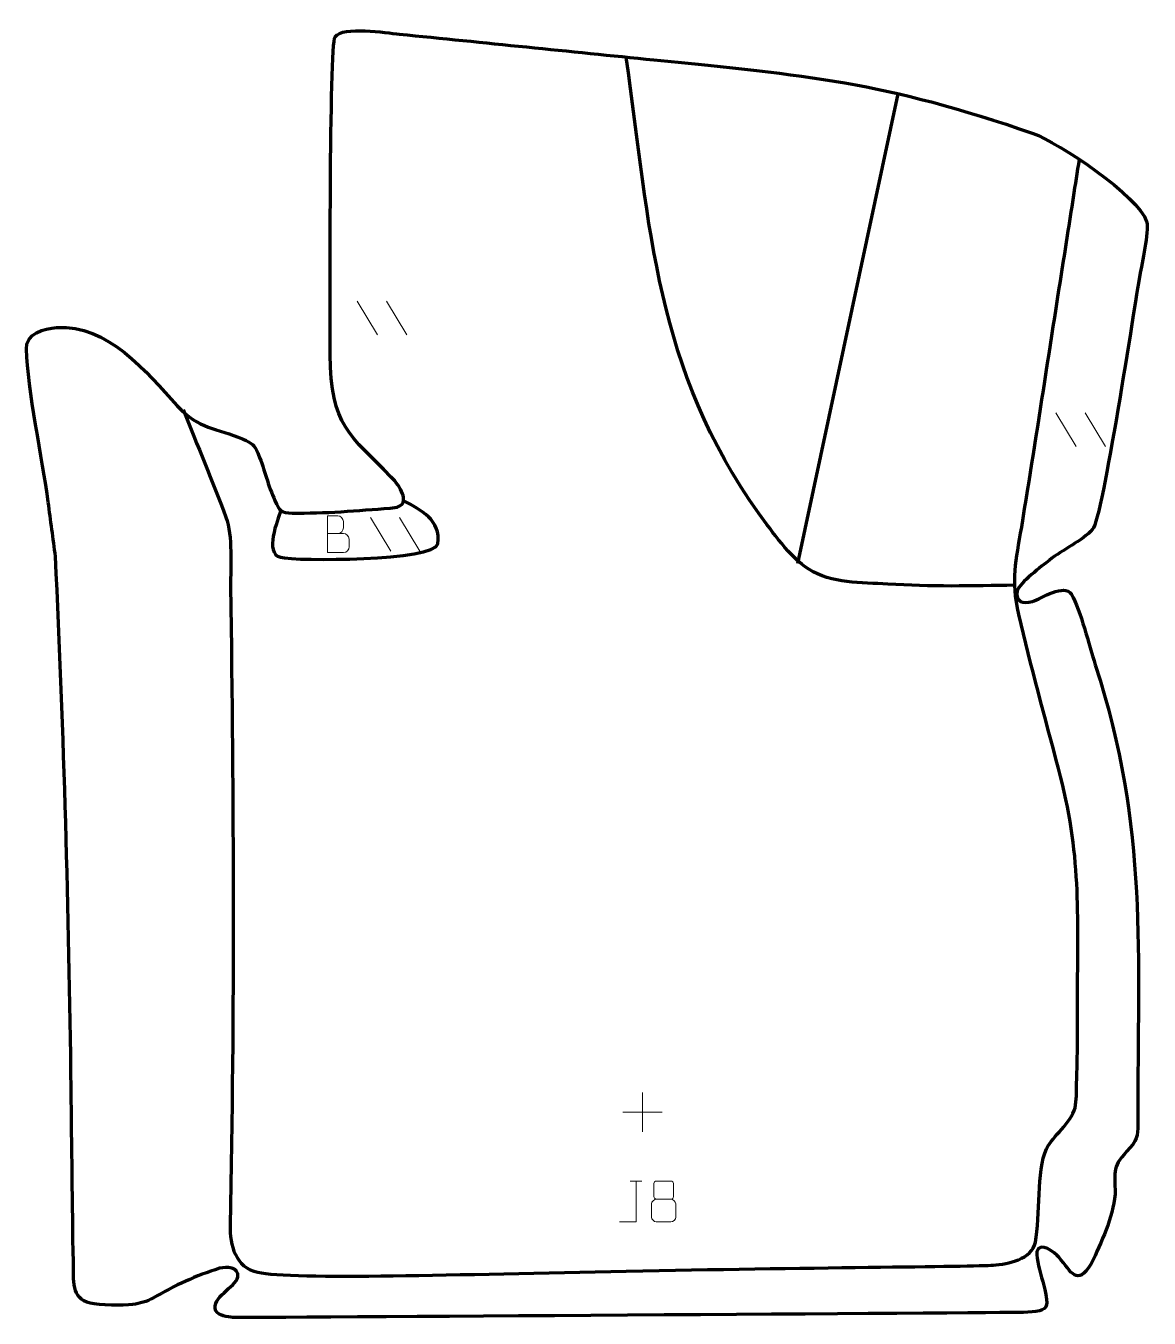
# Model space of a CAD drawing. Header units: millimetres. Extents: x 1029 to 1714, y 58 to 845.
import ezdxf

# ---------------------------------------------------------------- set-up
doc = ezdxf.new("R2010")
doc.units = ezdxf.units.MM
doc.header["$MEASUREMENT"] = 0
doc.layers.add('layer 1', color=7, linetype='Continuous', plot=False)
doc.layers.add('layer 2', color=7, linetype='Continuous')
doc.layers.add('layer 3', color=7, linetype='Continuous')

msp = doc.modelspace()

# ---------------------------------------------------------------- linework, layer by layer
at = {"layer": 'layer 1', "color": 250, "lineweight": 9}
for points in [[(1231.4023, 677.7398), (1231.4023, 677.7398), (1243.7666, 657.1955), (1243.7666, 657.1955)], [(1249.1322, 677.7398), (1249.1322, 677.7398), (1261.4965, 657.1955), (1261.4965, 657.1955)], [(1657.0203, 609.6953), (1657.0203, 609.6953), (1669.3846, 589.151), (1669.3846, 589.151)], [(1674.7502, 609.6953), (1674.7502, 609.6953), (1687.1145, 589.151), (1687.1145, 589.151)], [(1239.4652, 545.9251), (1239.4652, 545.9251), (1251.8295, 525.3808), (1251.8295, 525.3808)], [(1257.1951, 545.9251), (1257.1951, 545.9251), (1269.5594, 525.3808), (1269.5594, 525.3808)], [(1405.1, 195.6189), (1405.1, 195.6189), (1405.1, 171.641), (1405.1, 171.641)], [(1393.1111, 183.6299), (1393.1111, 183.6299), (1417.089, 183.6299), (1417.089, 183.6299)], [(1397.632, 141.6712), (1397.632, 141.6712), (1404.8002, 141.6712), (1404.8002, 141.6712)]]:
    msp.add_open_spline(points, degree=3, dxfattribs=at)
for points, knots in [([(1213.1164, 536.1876), (1216.3754, 536.188), (1219.6348, 536.188), (1222.8945, 536.1876), (1222.8945, 536.1876), (1224.6638, 536.1721), (1226.3867, 534.6171), (1226.3867, 532.7813), (1226.3867, 532.7813), (1226.3864, 531.7705), (1226.3864, 529.0392), (1226.3867, 528.0281), (1226.3867, 528.0281), (1226.4026, 526.364), (1225.0213, 524.5602), (1222.9419, 524.5754), (1222.9419, 524.5754), (1219.6819, 524.5757), (1216.4222, 524.5757), (1213.1629, 524.5754), (1213.1629, 524.5754), (1213.1629, 532.0258), (1213.1629, 539.4759), (1213.1629, 546.9257), (1213.1629, 546.9257), (1215.289, 546.9257), (1217.4154, 546.9257), (1219.5419, 546.9257), (1219.5419, 546.9257), (1221.0474, 546.9415), (1222.9254, 545.2303), (1222.9413, 543.4726), (1222.9413, 543.4726), (1222.9409, 541.622), (1222.9409, 541.4913), (1222.9413, 539.6404), (1222.9413, 539.6404), (1222.9567, 537.7898), (1221.2958, 536.1721), (1219.4954, 536.1876)], [0, 0, 0, 0, 0.09090909, 0.09090909, 0.09090909, 0.09090909, 0.18181818, 0.18181818, 0.18181818, 0.18181818, 0.27272727, 0.27272727, 0.27272727, 0.27272727, 0.36363636, 0.36363636, 0.36363636, 0.36363636, 0.45454545, 0.45454545, 0.45454545, 0.45454545, 0.54545455, 0.54545455, 0.54545455, 0.54545455, 0.63636364, 0.63636364, 0.63636364, 0.63636364, 0.72727273, 0.72727273, 0.72727273, 0.72727273, 0.81818182, 0.81818182, 0.81818182, 0.81818182, 1, 1, 1, 1]), ([(1391.1941, 116.7176), (1391.1941, 116.7176), (1401.2161, 116.7176), (1401.2161, 116.7176), (1401.2161, 116.7176), (1401.2161, 116.7176), (1401.2161, 141.6712), (1401.2161, 141.6712)], [0, 0, 0, 0, 0.33333333, 0.33333333, 0.33333333, 0.33333333, 1, 1, 1, 1]), ([(1412.0438, 140.2053), (1412.0438, 137.9923), (1412.0438, 134.31), (1412.0438, 132.0967), (1412.0438, 132.0967), (1412.0588, 131.5893), (1412.8662, 130.6579), (1413.5663, 130.6591), (1413.5663, 130.6591), (1416.5362, 130.6593), (1419.5064, 130.5744), (1422.4768, 130.5741), (1422.4768, 130.5741), (1423.2739, 130.5783), (1423.9946, 131.3686), (1423.992, 132.0893), (1423.992, 132.0893), (1423.9917, 134.3053), (1423.9917, 137.99), (1423.992, 140.2053), (1423.992, 140.2053), (1423.9735, 140.9161), (1423.3621, 141.6765), (1422.5282, 141.6691), (1422.5282, 141.6691), (1419.5111, 141.6688), (1416.4942, 141.6688), (1413.4776, 141.6691), (1413.4776, 141.6691), (1412.8512, 141.6767), (1412.0271, 140.9657), (1412.0438, 140.2053)], [0, 0, 0, 0, 0.11111111, 0.11111111, 0.11111111, 0.11111111, 0.22222222, 0.22222222, 0.22222222, 0.22222222, 0.33333333, 0.33333333, 0.33333333, 0.33333333, 0.44444444, 0.44444444, 0.44444444, 0.44444444, 0.55555556, 0.55555556, 0.55555556, 0.55555556, 0.66666667, 0.66666667, 0.66666667, 0.66666667, 0.77777778, 0.77777778, 0.77777778, 0.77777778, 1, 1, 1, 1]), ([(1410.585, 127.6871), (1410.585, 124.5163), (1410.585, 122.8142), (1410.585, 119.6428), (1410.585, 119.6428), (1410.5765, 118.4209), (1412.2744, 116.7282), (1413.527, 116.7197), (1413.527, 116.7197), (1416.5101, 116.72), (1419.4934, 116.72), (1422.4768, 116.7197), (1422.4768, 116.7197), (1423.8001, 116.7314), (1425.4205, 118.353), (1425.4094, 119.6522), (1425.4094, 119.6522), (1425.4091, 122.8204), (1425.4091, 124.5192), (1425.4094, 127.6871), (1425.4094, 127.6871), (1425.3397, 129.0675), (1423.7619, 130.6461), (1422.4565, 130.64), (1422.4565, 130.64), (1419.4799, 130.6397), (1416.5033, 130.6397), (1413.527, 130.64), (1413.527, 130.64), (1412.4475, 130.6464), (1410.6012, 129.0675), (1410.585, 127.6871)], [0, 0, 0, 0, 0.11111111, 0.11111111, 0.11111111, 0.11111111, 0.22222222, 0.22222222, 0.22222222, 0.22222222, 0.33333333, 0.33333333, 0.33333333, 0.33333333, 0.44444444, 0.44444444, 0.44444444, 0.44444444, 0.55555556, 0.55555556, 0.55555556, 0.55555556, 0.66666667, 0.66666667, 0.66666667, 0.66666667, 0.77777778, 0.77777778, 0.77777778, 0.77777778, 1, 1, 1, 1])]:
    msp.add_open_spline(points, degree=3, knots=knots, dxfattribs=at)
at = {"layer": 'layer 2', "color": 142, "lineweight": 158}
for points, knots in [([(1632.0172, 504.6218), (1606.1012, 504.206), (1580.5086, 503.6086), (1554.6059, 505.3291), (1554.6059, 505.3291), (1538.5813, 506.2607), (1520.2846, 505.4668), (1506.4039, 514.4151), (1506.4039, 514.4151), (1494.8429, 521.8679), (1484.2284, 537.1334), (1476.0819, 548.3416), (1476.0819, 548.3416), (1413.4055, 635.433), (1409.4976, 723.8019), (1395.2325, 826.4354)], [0, 0, 0, 0, 0.2, 0.2, 0.2, 0.2, 0.4, 0.4, 0.4, 0.4, 0.6, 0.6, 0.6, 0.6, 1, 1, 1, 1]), ([(1125.2478, 611.6879), (1133.8814, 589.9847), (1143.3021, 568.0381), (1151.2894, 546.1502), (1151.2894, 546.1502), (1155.5894, 534.3667), (1154.0403, 516.4461), (1154.2176, 503.6195), (1154.2176, 503.6195), (1156.0545, 370.7967), (1156.6587, 247.411), (1153.87, 114.7741), (1153.87, 114.7741), (1153.6122, 102.5131), (1157.098, 89.0517), (1170.7031, 86.0657), (1170.7031, 86.0657), (1191.9807, 81.3956), (1294.5233, 84.8011), (1395.288, 86.7995), (1395.288, 86.7995), (1501.9224, 88.9142), (1606.7813, 89.6518), (1618.9834, 90.392), (1618.9834, 90.392), (1627.8031, 90.9269), (1642.4261, 94.1202), (1644.4953, 104.374), (1644.4953, 104.374), (1647.7929, 120.7137), (1644.9159, 147.3839), (1651.2752, 161.3467), (1651.2752, 161.3467), (1655.1079, 169.3049), (1666.3058, 176.7301), (1668.6295, 186.3397), (1668.6295, 186.3397), (1669.6732, 190.6561), (1669.4526, 196.5455), (1669.616, 201.0614), (1669.616, 201.0614), (1670.3294, 217.9791), (1670.0791, 234.932), (1670.1248, 251.8609), (1670.1248, 251.8609), (1670.3167, 305.6833), (1672.5601, 340.7071), (1658.5876, 392.9794), (1658.5876, 392.9794), (1650.3662, 424.2643), (1641.671, 455.3825), (1634.3524, 486.9016), (1634.3524, 486.9016), (1629.4928, 508.1609), (1632.7201, 519.3549), (1636.1481, 540.0421), (1636.1481, 540.0421), (1645.7638, 599.2103), (1654.7788, 658.5062), (1664.0801, 717.7275), (1664.0801, 717.7275), (1666.5047, 733.1656), (1668.9295, 748.6035), (1671.3541, 764.0415)], [0, 0, 0, 0, 0.05882353, 0.05882353, 0.05882353, 0.05882353, 0.11764706, 0.11764706, 0.11764706, 0.11764706, 0.17647059, 0.17647059, 0.17647059, 0.17647059, 0.23529412, 0.23529412, 0.23529412, 0.23529412, 0.29411765, 0.29411765, 0.29411765, 0.29411765, 0.35294118, 0.35294118, 0.35294118, 0.35294118, 0.41176471, 0.41176471, 0.41176471, 0.41176471, 0.47058824, 0.47058824, 0.47058824, 0.47058824, 0.52941176, 0.52941176, 0.52941176, 0.52941176, 0.58823529, 0.58823529, 0.58823529, 0.58823529, 0.64705882, 0.64705882, 0.64705882, 0.64705882, 0.70588235, 0.70588235, 0.70588235, 0.70588235, 0.76470588, 0.76470588, 0.76470588, 0.76470588, 0.82352941, 0.82352941, 0.82352941, 0.82352941, 0.88235294, 0.88235294, 0.88235294, 0.88235294, 1, 1, 1, 1]), ([(1184.8753, 550.1776), (1182.7789, 544.1241), (1174.6256, 524.1548), (1184.5019, 521.6579), (1184.5019, 521.6579), (1193.9552, 519.2681), (1278.5087, 519.3216), (1280.525, 529.9145), (1280.525, 529.9145), (1282.3199, 544.4792), (1270.1235, 550.4759), (1259.5915, 556.1282)], [0, 0, 0, 0, 0.25, 0.25, 0.25, 0.25, 0.5, 0.5, 0.5, 0.5, 1, 1, 1, 1])]:
    msp.add_open_spline(points, degree=3, knots=knots, dxfattribs=at)
msp.add_open_spline([(1499.8181, 517.8088), (1499.8181, 517.8088), (1560.8288, 804.0918), (1560.8288, 804.0918)], degree=3, dxfattribs=at)
at = {"layer": 'layer 3', "color": 242, "lineweight": 158}
msp.add_open_spline([(1634.5264, 61.5758), (1641.6335, 61.5912), (1649.4641, 62.1285), (1650.8469, 64.9963), (1650.8469, 64.9963), (1653.6966, 70.9062), (1644.8175, 88.9663), (1645.343, 98.515), (1645.343, 98.515), (1647.6338, 105.4569), (1656.1117, 97.9918), (1658.7158, 95.1869), (1658.7158, 95.1869), (1666.837, 86.1755), (1669.5404, 77.0619), (1678.5108, 91.2179), (1678.5108, 91.2179), (1684.5502, 104.188), (1691.7184, 119.3225), (1693.0986, 133.5992), (1693.0986, 133.5992), (1692.94, 148.7914), (1690.8372, 149.8721), (1702.1087, 161.9848), (1702.1087, 161.9848), (1707.3293, 167.5951), (1706.8873, 171.1041), (1706.9109, 178.8143), (1706.9109, 178.8143), (1706.579, 281.104), (1713.5633, 355.0335), (1680.9944, 456.2018), (1680.9944, 456.2018), (1677.2036, 467.9775), (1672.0103, 489.3074), (1666.4239, 499.1303), (1666.4239, 499.1303), (1662.1925, 505.8817), (1648.2267, 496.7919), (1642.6413, 494.6832), (1642.6413, 494.6832), (1636.7673, 493.1212), (1632.5677, 494.2763), (1633.3505, 501.2138), (1633.3505, 501.2138), (1635.0023, 506.2228), (1648.4821, 516.3233), (1653.0609, 519.9533), (1653.0609, 519.9533), (1660.9986, 526.2461), (1673.0868, 531.7538), (1679.3664, 538.7166), (1679.3664, 538.7166), (1685.3697, 545.3731), (1704.8044, 674.6886), (1708.0836, 693.4735), (1708.0836, 693.4735), (1709.4347, 701.0124), (1713.8028, 719.5217), (1712.2735, 726.1981), (1712.2735, 726.1981), (1707.7164, 741.5738), (1658.5923, 774.4412), (1643.0415, 779.8696), (1643.0415, 779.8696), (1552.8807, 811.3429), (1504.6865, 815.4756), (1412.0488, 824.7355), (1412.0488, 824.7355), (1360.3166, 829.9649), (1308.5845, 835.1946), (1256.8523, 840.424), (1256.8523, 840.424), (1248.9675, 841.2808), (1222.6159, 845.4391), (1217.9068, 838.8005), (1217.9068, 838.8005), (1214.2456, 833.6392), (1214.8609, 663.4386), (1214.9244, 645.1043), (1214.9244, 645.1043), (1215.0827, 601.7085), (1227.0272, 596.1844), (1252.0208, 570.5375), (1252.0208, 570.5375), (1255.1313, 567.3115), (1257.2812, 564.5164), (1259.0112, 560.3477), (1259.0112, 560.3477), (1259.5705, 558.7549), (1259.6272, 557.7915), (1259.5915, 556.1282), (1259.5915, 556.1282), (1259.1304, 552.8646), (1255.3446, 551.8776), (1251.4093, 551.5915), (1251.4093, 551.5915), (1232.0803, 550.1797), (1210.9591, 548.3003), (1191.6975, 548.6432), (1191.6975, 548.6432), (1185.0167, 548.7621), (1184.2022, 549.7237), (1181.2228, 556.2003), (1181.2228, 556.2003), (1177.0226, 565.3304), (1174.8768, 574.9945), (1171.2318, 584.1834), (1171.2318, 584.1834), (1171.2318, 584.1834), (1170.7959, 585.2824), (1170.7959, 585.2824), (1170.7959, 585.2824), (1168.6118, 590.335), (1167.0788, 591.2762), (1161.8483, 593.5557), (1161.8483, 593.5557), (1145.6679, 600.6074), (1134.8189, 599.3823), (1121.6348, 614.0035), (1121.6348, 614.0035), (1102.964, 634.7085), (1079.0441, 663.7578), (1048.2273, 661.6652), (1048.2273, 661.6652), (1040.5165, 661.0208), (1029.4574, 658.1431), (1029.7642, 648.5), (1029.7642, 648.5), (1030.5461, 623.9159), (1039.5612, 581.5779), (1043.0985, 555.2033), (1043.0985, 555.2033), (1044.5787, 544.1668), (1046.0588, 533.1303), (1047.539, 522.0938), (1047.539, 522.0938), (1052.7551, 413.1177), (1055.6883, 307.1038), (1057.065, 198.0147), (1057.065, 198.0147), (1057.5044, 162.8423), (1057.7461, 127.666), (1058.4124, 92.4968), (1058.4124, 92.4968), (1058.6326, 80.8779), (1057.2067, 70.1928), (1068.554, 67.3048), (1068.554, 67.3048), (1074.4602, 65.8019), (1088.7032, 65.7572), (1094.5311, 66.4802), (1094.5311, 66.4802), (1098.9047, 67.0227), (1103.1642, 68.1857), (1107.1857, 70.4648), (1107.1857, 70.4648), (1120.6261, 78.0822), (1132.6731, 84.0084), (1147.5273, 88.5311), (1147.5273, 88.5311), (1151.5776, 89.591), (1159.3394, 89.4018), (1158.651, 83.2525), (1158.651, 83.2525), (1157.2256, 76.9498), (1142.0749, 70.7706), (1145.2715, 62.5787), (1145.2715, 62.5787), (1146.4641, 59.5222), (1152.6255, 58.927), (1155.4398, 58.5286), (1155.4398, 58.5286), (1158.2541, 58.1302), (1634.5264, 61.5758), (1634.5264, 61.5758)], degree=3, knots=[0, 0, 0, 0, 0.02222222, 0.02222222, 0.02222222, 0.02222222, 0.04444444, 0.04444444, 0.04444444, 0.04444444, 0.06666667, 0.06666667, 0.06666667, 0.06666667, 0.08888889, 0.08888889, 0.08888889, 0.08888889, 0.11111111, 0.11111111, 0.11111111, 0.11111111, 0.13333333, 0.13333333, 0.13333333, 0.13333333, 0.15555556, 0.15555556, 0.15555556, 0.15555556, 0.17777778, 0.17777778, 0.17777778, 0.17777778, 0.2, 0.2, 0.2, 0.2, 0.22222222, 0.22222222, 0.22222222, 0.22222222, 0.24444444, 0.24444444, 0.24444444, 0.24444444, 0.26666667, 0.26666667, 0.26666667, 0.26666667, 0.28888889, 0.28888889, 0.28888889, 0.28888889, 0.31111111, 0.31111111, 0.31111111, 0.31111111, 0.33333333, 0.33333333, 0.33333333, 0.33333333, 0.35555556, 0.35555556, 0.35555556, 0.35555556, 0.37777778, 0.37777778, 0.37777778, 0.37777778, 0.4, 0.4, 0.4, 0.4, 0.42222222, 0.42222222, 0.42222222, 0.42222222, 0.44444444, 0.44444444, 0.44444444, 0.44444444, 0.46666667, 0.46666667, 0.46666667, 0.46666667, 0.48888889, 0.48888889, 0.48888889, 0.48888889, 0.51111111, 0.51111111, 0.51111111, 0.51111111, 0.53333333, 0.53333333, 0.53333333, 0.53333333, 0.55555556, 0.55555556, 0.55555556, 0.55555556, 0.57777778, 0.57777778, 0.57777778, 0.57777778, 0.6, 0.6, 0.6, 0.6, 0.62222222, 0.62222222, 0.62222222, 0.62222222, 0.64444444, 0.64444444, 0.64444444, 0.64444444, 0.66666667, 0.66666667, 0.66666667, 0.66666667, 0.68888889, 0.68888889, 0.68888889, 0.68888889, 0.71111111, 0.71111111, 0.71111111, 0.71111111, 0.73333333, 0.73333333, 0.73333333, 0.73333333, 0.75555556, 0.75555556, 0.75555556, 0.75555556, 0.77777778, 0.77777778, 0.77777778, 0.77777778, 0.8, 0.8, 0.8, 0.8, 0.82222222, 0.82222222, 0.82222222, 0.82222222, 0.84444444, 0.84444444, 0.84444444, 0.84444444, 0.86666667, 0.86666667, 0.86666667, 0.86666667, 0.88888889, 0.88888889, 0.88888889, 0.88888889, 0.91111111, 0.91111111, 0.91111111, 0.91111111, 0.93333333, 0.93333333, 0.93333333, 0.93333333, 0.95555556, 0.95555556, 0.95555556, 0.95555556, 1, 1, 1, 1], dxfattribs=at)

doc.saveas('drawing.dxf')
